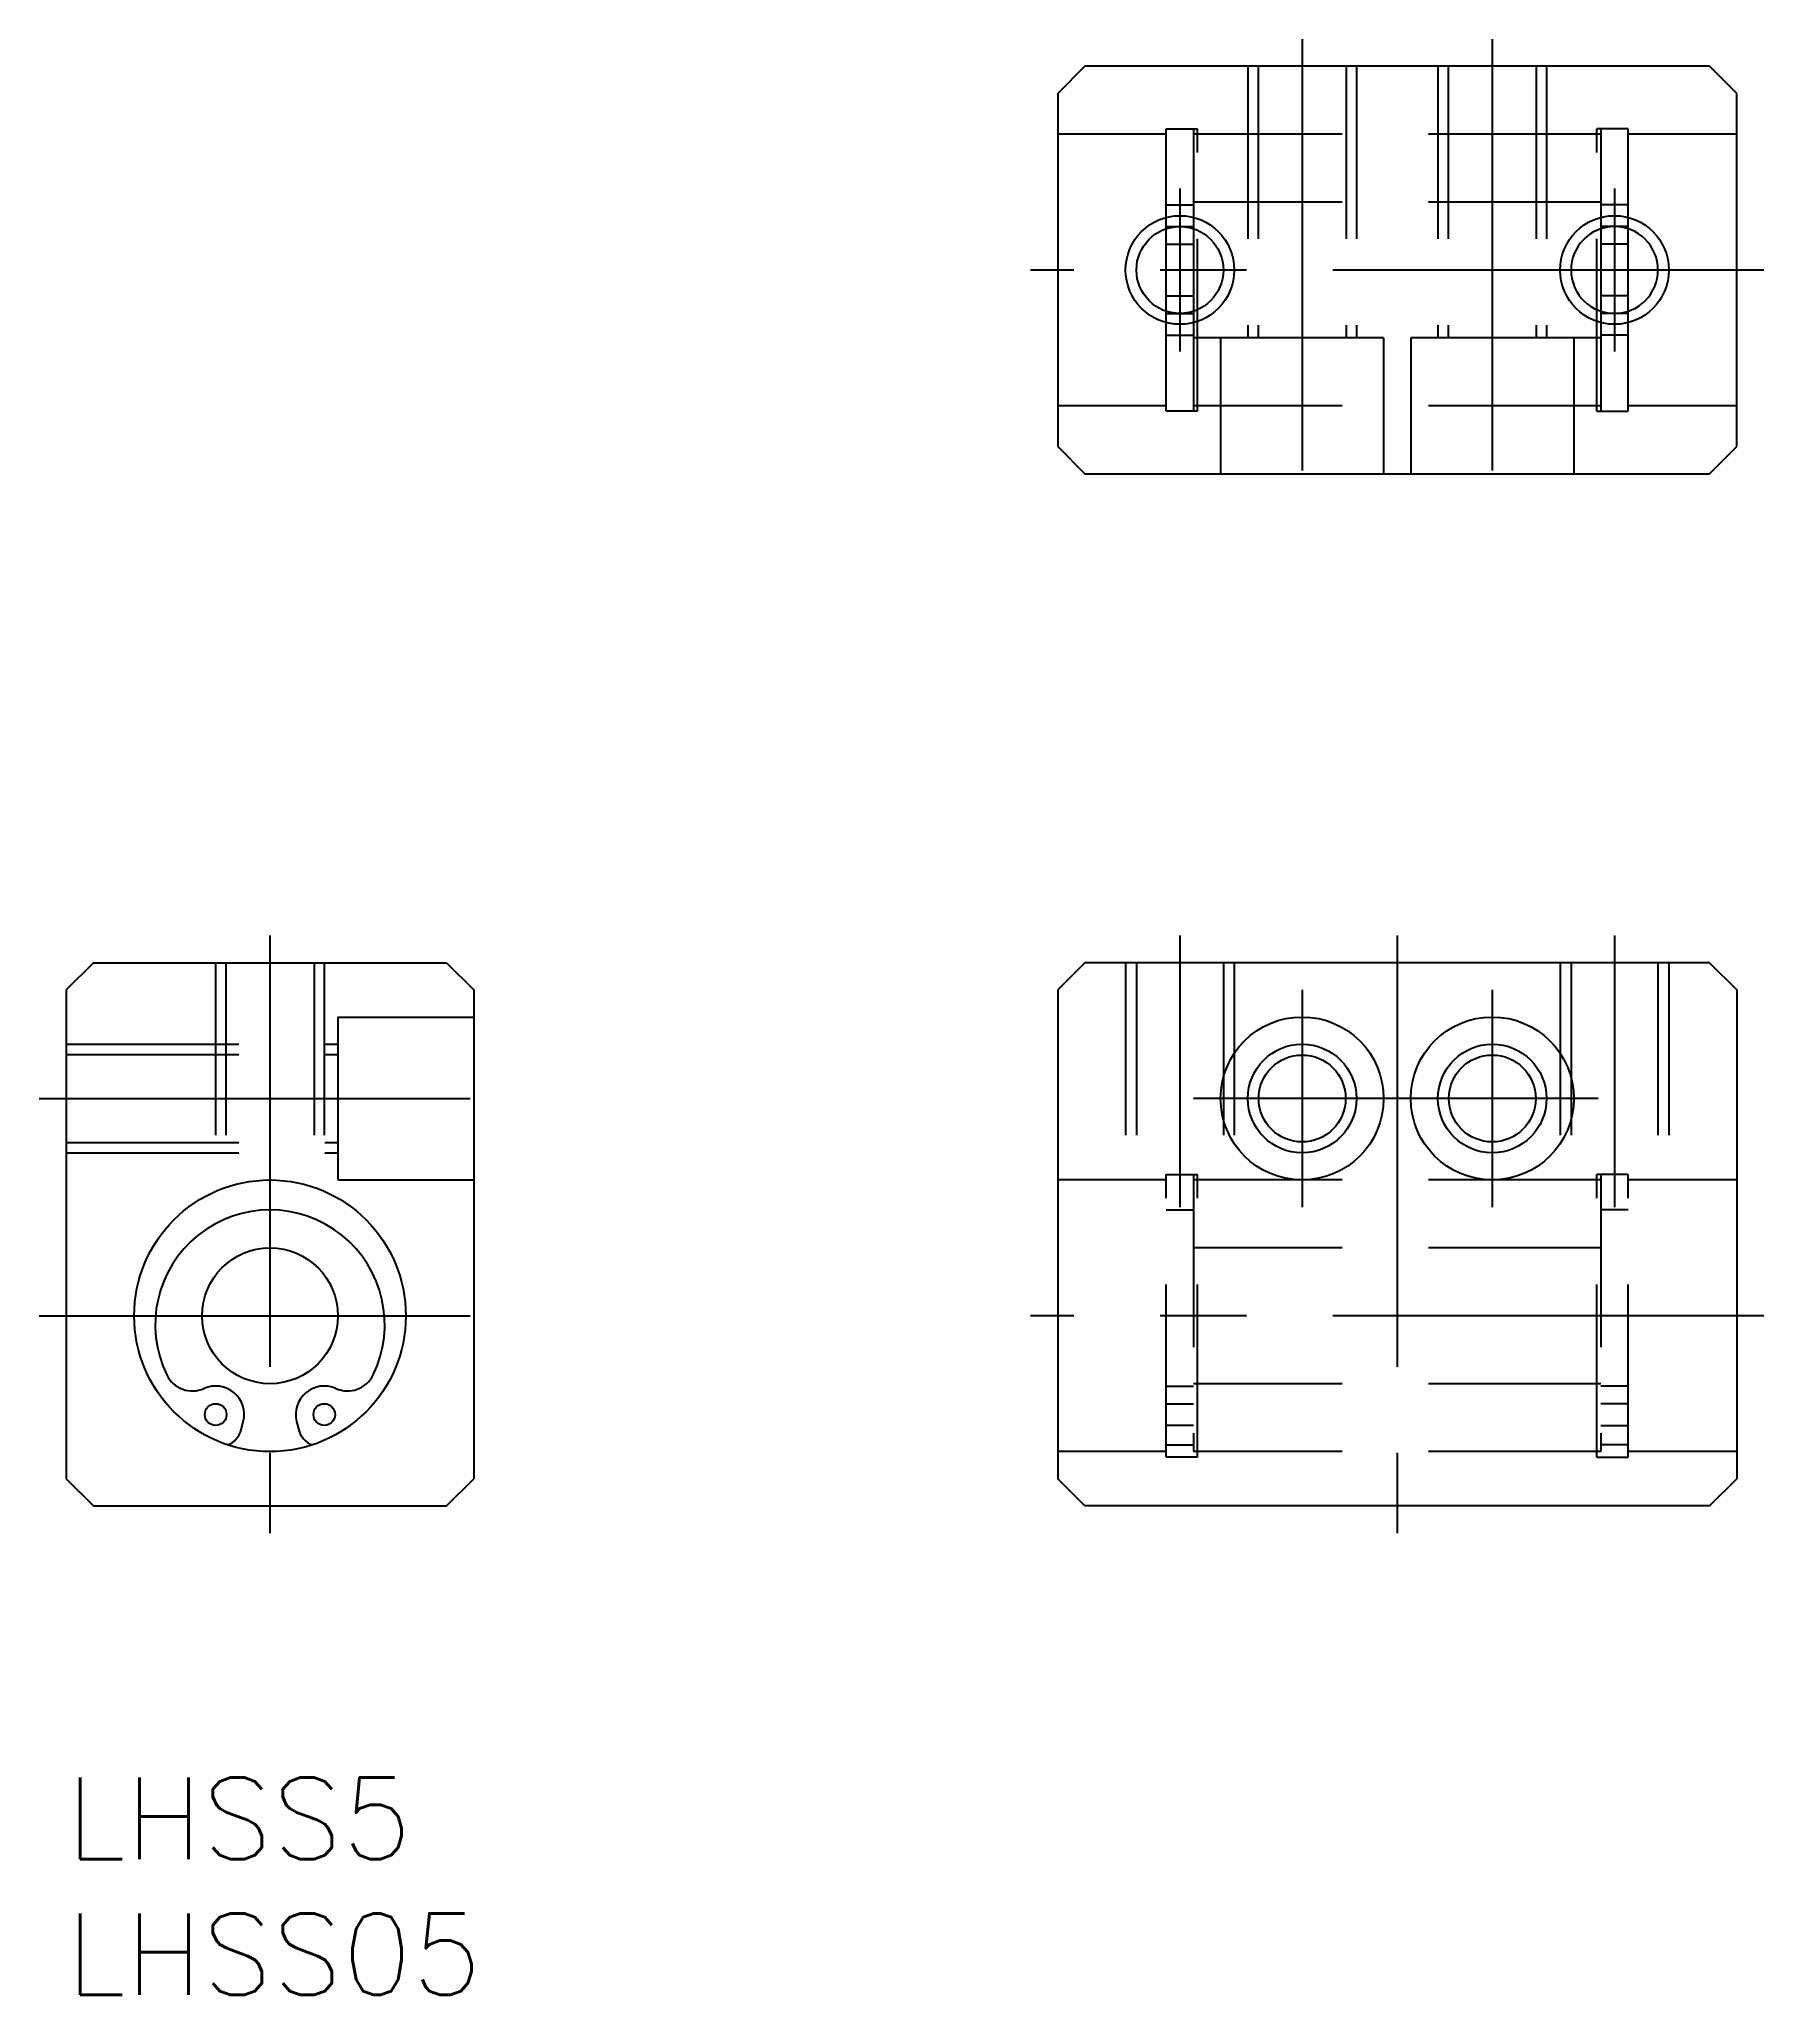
# Model space of a CAD drawing. Extents: x -1 to 62.5, y -8 to 64.
import ezdxf

# ---------------------------------------------------------------- set-up
doc = ezdxf.new("R2010")
doc.units = 0
doc.header["$LTSCALE"] = 0.5
doc.linetypes.add('CENTER', pattern=[50.8, 31.75, -6.35, 6.35, -6.35])
doc.linetypes.add('DASHED', pattern=[19.05, 12.7, -6.35])
for name, color, linetype in [('MSM_CENTER', 1, 'CENTER'), ('MSM_CONTINUOUS', 7, 'CONTINUOUS'), ('MSM_DASHED', 4, 'DASHED'), ('MSM_NARROW', 5, 'CONTINUOUS'), ('MSM_PART_NUMBER', 7, 'CONTINUOUS')]:
    doc.layers.add(name, color=color, linetype=linetype)
doc.styles.get("Standard").update_dxf_attribs({"font": 'txt.shx', "height": 3, "bigfont": 'bigfont.shx'})

# ---------------------------------------------------------------- blocks, each defined once
blk = doc.blocks.new('*U11')
at = {"layer": 'MSM_PART_NUMBER'}
blk.add_text('LHSS5', height=3, dxfattribs=at).set_placement((0, -3))
blk = doc.blocks.new('*U12')
at = {"layer": 'MSM_PART_NUMBER'}
blk.add_text('LHSS05', height=3, dxfattribs=at).set_placement((0, -8))

msp = doc.modelspace()

# ---------------------------------------------------------------- linework, layer by layer
at = {"layer": 'MSM_CENTER'}
for p, q in [((45.5, 64), (45.5, 47)), ((52.5, 64), (52.5, 47)), ((41, 58.5), (41, 52.5)), ((57, 58.5), (57, 52.5)), ((62.5, 55.5), (35.5, 55.5)), ((7.5, 31), (7.5, 9)), ((41, 31), (41, 21)), ((49, 31), (49, 9)), ((57, 31), (57, 21)), ((45.5, 29), (45.5, 21)), ((52.5, 29), (52.5, 21)), ((-1, 25), (16, 25)), ((56.4, 25), (41.5, 25)), ((-1, 17), (16, 17)), ((62.5, 17), (35.5, 17))]:
    msp.add_line(p, q, dxfattribs=at)
at = {"layer": 'MSM_CONTINUOUS'}
for p, q in [((37.5, 63), (36.5, 62)), ((60.5, 63), (37.5, 63)), ((61.5, 62), (60.5, 63)), ((36.5, 62), (36.5, 49)), ((61.5, 49), (61.5, 62)), ((40.5, 53.98), (40.5, 57.02)), ((41.5, 57.02), (41.5, 53.98)), ((56.5, 57.02), (56.5, 53.98)), ((57.5, 53.98), (57.5, 57.02)), ((36.5, 49), (37.5, 48)), ((60.5, 48), (61.5, 49)), ((37.5, 48), (60.5, 48)), ((1, 30), (0, 29)), ((1, 30), (14, 30)), ((14, 30), (15, 29)), ((37.5, 30), (36.5, 29)), ((60.5, 30), (37.5, 30)), ((60.5, 30), (61.5, 29)), ((0, 29), (0, 11)), ((15, 29), (15, 11)), ((36.5, 29), (36.5, 11)), ((61.5, 29), (61.5, 11)), ((6.442, 12.805), (6.518, 13.107)), ((8.482, 13.107), (8.558, 12.805)), ((0, 11), (1, 10)), ((14, 10), (15, 11)), ((37.5, 10), (36.5, 11)), ((61.5, 11), (60.5, 10)), ((1, 10), (14, 10)), ((60.5, 10), (37.5, 10))]:
    msp.add_line(p, q, dxfattribs=at)
for centre, radius in [((41, 55.5), 1.6), ((45.5, 25), 3), ((52.5, 25), 3), ((45.5, 25), 1.6), ((52.5, 25), 1.6), ((7.5, 17), 5), ((7.5, 17), 2.5), ((5.5, 13.364), 0.4), ((9.5, 13.364), 0.4)]:
    msp.add_circle(centre, radius, dxfattribs=at)
for centre, radius, start, end in [((57, 55.5), 1.6, 107.35402, 107.08877), ((7.5, 16.675), 4.225, 333.98697, 206.01303), ((4.647, 15.283), 1.05, 206.01303, 293.97633), ((5.5, 13.364), 1.05, 345.84444, 113.97633), ((9.5, 13.364), 1.05, 66.02367, 194.15556), ((10.353, 15.283), 1.05, 246.02366, 333.98697), ((5.666, 13), 0.8, 290.11535, 345.84444), ((9.334, 13), 0.8, 194.15556, 249.88465)]:
    msp.add_arc(centre, radius, start, end, dxfattribs=at)
at = {"layer": 'MSM_DASHED'}
for p, q in [((43.5, 63), (43.5, 53)), ((43.879, 63), (43.879, 53)), ((47.121, 63), (47.121, 53)), ((47.5, 63), (47.5, 53)), ((50.5, 63), (50.5, 53)), ((50.879, 63), (50.879, 53)), ((54.121, 63), (54.121, 53)), ((54.5, 63), (54.5, 53)), ((40.5, 60.5), (36.5, 60.5)), ((40.5, 60.7), (41.65, 60.7)), ((40.5, 57.02), (40.5, 60.7)), ((41.5, 60.7), (41.5, 57.02)), ((56.5, 60.5), (41.5, 60.5)), ((41.65, 50.3), (41.65, 60.7)), ((56.35, 50.3), (56.35, 60.7)), ((57.5, 60.7), (56.35, 60.7)), ((56.5, 60.7), (56.5, 57.02)), ((57.5, 57.02), (57.5, 60.7)), ((61.5, 60.5), (57.5, 60.5)), ((40.5, 57.9), (41.5, 57.9)), ((56.5, 58), (41.5, 58)), ((57.5, 57.9), (56.5, 57.9)), ((40.5, 57.1), (41.5, 57.1)), ((57.5, 57.1), (56.5, 57.1)), ((40.5, 56.45), (41.5, 56.45)), ((57.5, 56.45), (56.5, 56.45)), ((40.5, 54.55), (41.5, 54.55)), ((57.5, 54.55), (56.5, 54.55)), ((40.5, 50.3), (40.5, 53.98)), ((40.5, 53.9), (41.5, 53.9)), ((41.5, 53.98), (41.5, 50.3)), ((56.5, 53.98), (56.5, 50.3)), ((57.5, 53.9), (56.5, 53.9)), ((57.5, 50.3), (57.5, 53.98)), ((40.5, 53.1), (41.5, 53.1)), ((56.5, 53), (41.5, 53)), ((48.5, 53), (42.5, 53)), ((42.5, 53), (42.5, 48)), ((48.5, 53), (48.5, 48)), ((55.5, 53), (49.5, 53)), ((49.5, 53), (49.5, 48)), ((55.5, 53), (55.5, 48)), ((57.5, 53.1), (56.5, 53.1)), ((40.5, 50.5), (36.5, 50.5)), ((56.5, 50.5), (41.5, 50.5)), ((61.5, 50.5), (57.5, 50.5)), ((41.65, 50.3), (40.5, 50.3)), ((56.35, 50.3), (57.5, 50.3)), ((5.5, 30), (5.5, 21.583)), ((5.879, 30), (5.879, 21.73)), ((9.121, 30), (9.121, 21.73)), ((9.5, 30), (9.5, 21.583)), ((39, 30), (39, 22)), ((39.4, 30), (39.4, 22)), ((42.6, 30), (42.6, 22)), ((43, 30), (43, 22)), ((55, 30), (55, 22)), ((55.4, 30), (55.4, 22)), ((58.6, 30), (58.6, 22)), ((59, 30), (59, 22)), ((10, 28), (10, 22)), ((10, 28), (15, 28)), ((0, 27), (10, 27)), ((0, 26.621), (10, 26.621)), ((0, 23.379), (10, 23.379)), ((0, 23), (10, 23)), ((10, 22), (15, 22)), ((40.5, 22), (36.5, 22)), ((40.5, 11.8), (40.5, 22.2)), ((40.5, 22.2), (41.65, 22.2)), ((41.5, 22.2), (41.5, 12)), ((56.5, 22), (41.5, 22)), ((41.65, 11.8), (41.65, 22.2)), ((57.5, 22.2), (56.35, 22.2)), ((56.35, 11.8), (56.35, 22.2)), ((56.5, 22.2), (56.5, 12)), ((57.5, 11.8), (57.5, 22.2)), ((61.5, 22), (57.5, 22)), ((40.5, 20.9), (41.5, 20.9)), ((57.5, 20.9), (56.5, 20.9)), ((56.5, 19.5), (41.5, 19.5)), ((40.5, 14.414), (41.5, 14.414)), ((56.5, 14.5), (41.5, 14.5)), ((57.5, 14.414), (56.5, 14.414)), ((40.5, 13.764), (41.5, 13.764)), ((57.5, 13.764), (56.5, 13.764)), ((41.5, 12.964), (40.5, 12.964)), ((56.5, 12.964), (57.5, 12.964)), ((40.5, 12.249), (41.5, 12.249)), ((57.5, 12.249), (56.5, 12.249)), ((40.5, 12), (36.5, 12)), ((41.65, 11.8), (40.5, 11.8)), ((56.5, 12), (41.5, 12)), ((56.35, 11.8), (57.5, 11.8)), ((61.5, 12), (57.5, 12))]:
    msp.add_line(p, q, dxfattribs=at)
at = {"layer": 'MSM_NARROW'}
for centre in [(41, 55.5), (57, 55.5), (45.5, 25), (52.5, 25)]:
    msp.add_circle(centre, 2, dxfattribs=at)

# ---------------------------------------------------------------- block references
at = {"layer": 'MSM_CONTINUOUS'}
for name in ['*U11', '*U12']:
    msp.add_blockref(name, (0, 0), dxfattribs=at)

doc.saveas('drawing.dxf')
